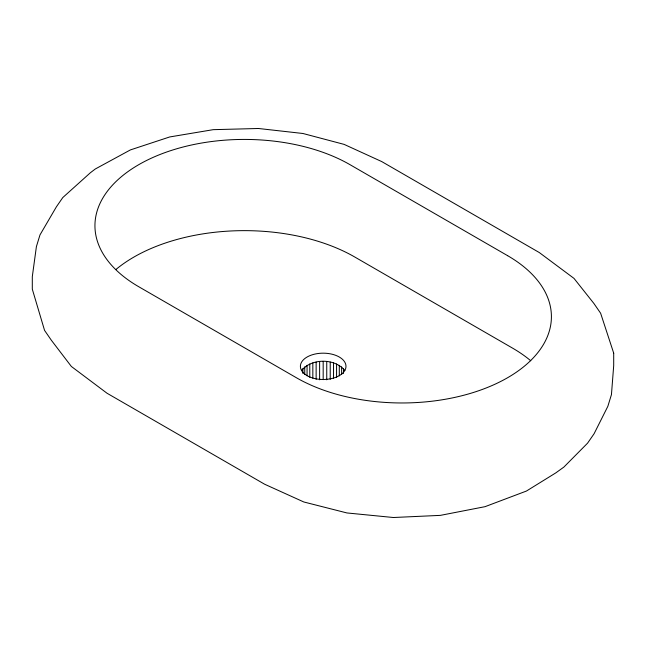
<?xml version="1.0" encoding="UTF-8"?>
<svg xmlns="http://www.w3.org/2000/svg" width="646" height="646" viewBox="0 0 646 646"><rect width="100%" height="100%" fill="white"/><g stroke="black" fill="none" stroke-linecap="round" stroke-linejoin="round"><path stroke-width="0.97" d="M301.504 370.546C311.542 358.118 334.822 358.118 344.859 370.546M343.494 368.632L343.494 373.42M341.621 366.871L341.621 374.535M339.303 365.305L339.303 375.843M336.582 363.964L336.582 377.369M333.53 362.882L333.53 378.209M330.227 362.091L330.227 379.331M326.747 361.607L326.747 379.808M323.178 361.445L323.178 379.646M319.617 361.607L319.617 379.808M316.136 362.091L316.136 379.331M312.834 362.882L312.834 378.209M309.781 363.964L309.781 377.369M307.06 365.305L307.06 375.843M304.742 366.871L304.742 374.535M302.869 368.632L302.869 373.42M530.754 360.759A156.227 90.198 0 0 0 512.448 348.057L354.848 257.06A156.227 90.198 0 0 0 115.884 269.535M613.7 353.144L613.7 365.612L611.447 394.593L607.838 406.35L594.094 433.732L587.561 443.172L563.885 467.074L555.754 472.92L526.442 491.041L485.033 506.674L440.37 515.371L393.39 517.511L346.926 512.948L303.806 501.974L264.658 484.242L107.05 393.252L71.367 366.468L51.349 340.248L44.558 330.389L32.3 289.15L32.3 276.682L36.402 246.594L39.979 234.918L56.396 206.817L62.791 197.555L90.335 172.781L95.293 168.994L130.371 149.929L169.704 136.952L213.212 129.668L258.473 128.489L302.942 133.488L344.132 144.389L381.705 161.565L539.305 252.554L573.995 278.394L593.868 303.434L600.618 313.213L613.7 353.144M507.651 255.695L350.043 164.698A149.428 86.273 0 0 0 138.712 164.698A149.428 86.273 0 0 0 138.712 286.711L296.32 377.7A149.428 86.273 0 0 0 507.643 377.7A149.428 86.273 0 0 0 507.651 255.695M308.836 376.561A22.796 13.162 0 0 0 345.699 368.398A22.796 13.162 0 0 0 315.014 354.048A22.796 13.162 0 0 0 308.836 376.561"/></g></svg>
